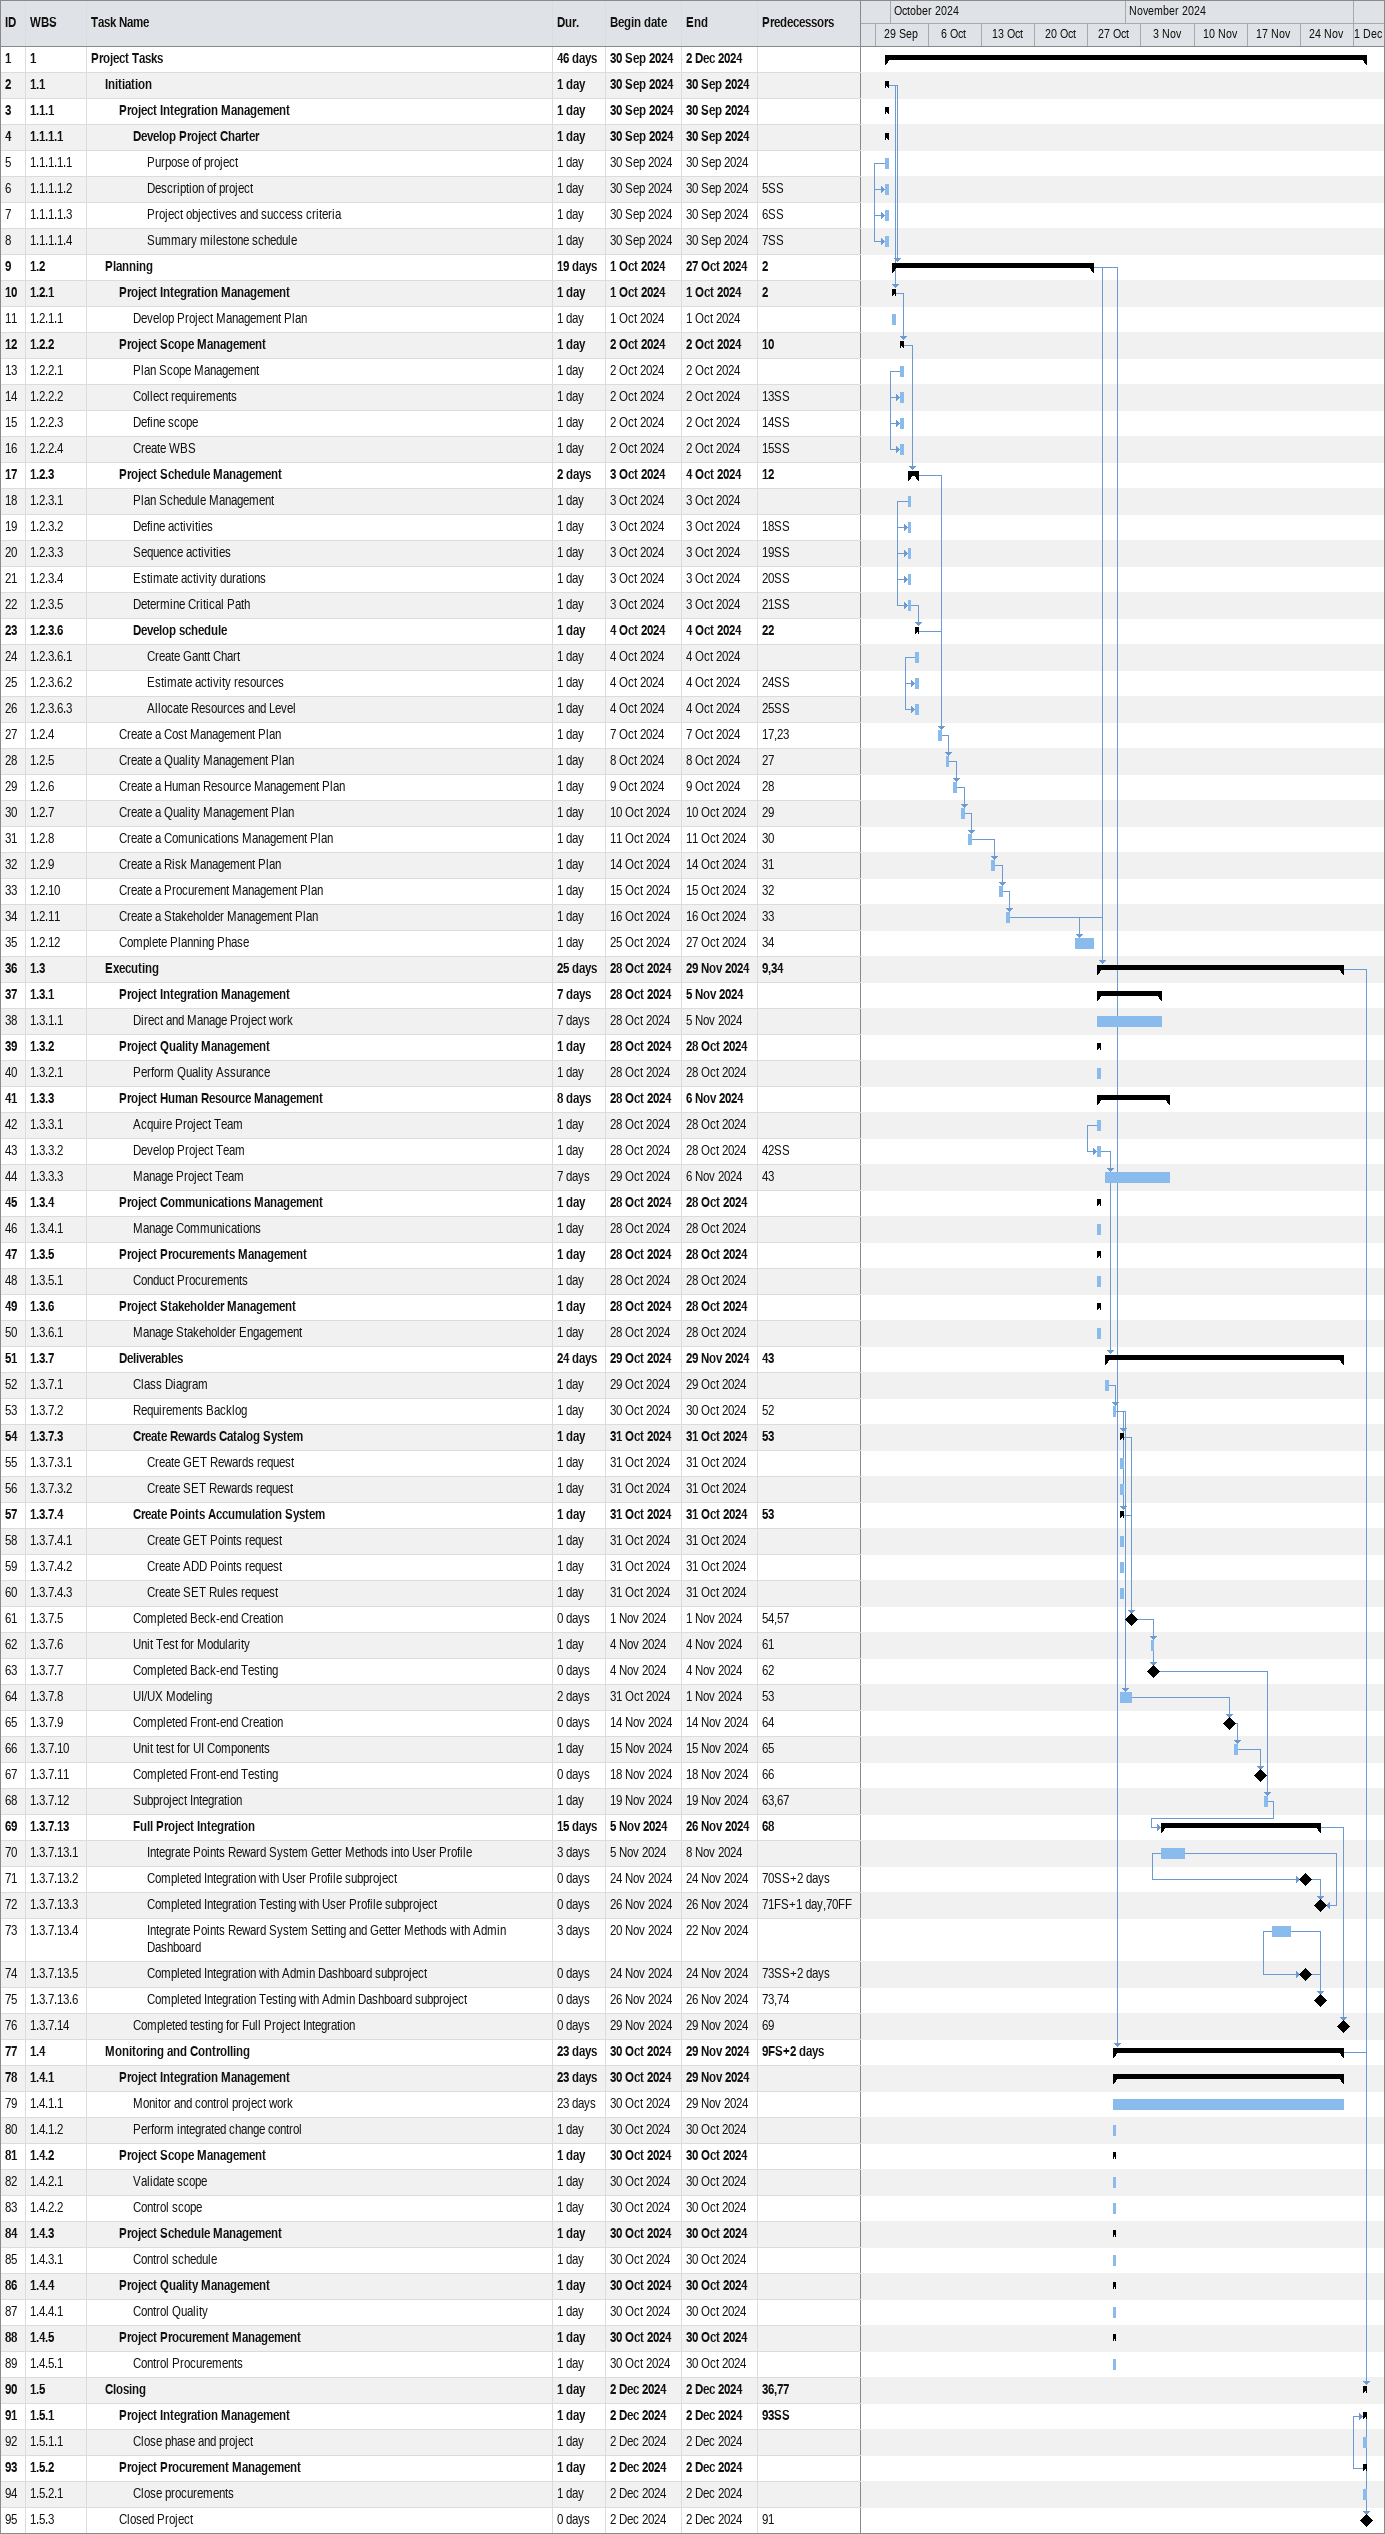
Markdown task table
| ID | WBS | Task | Duration | Start | Finish | Predecessors |
|---|---|---|---|---|---|---|
| 1 | 1 | **Project Tasks** | 46d | 2024-09-30 | 2024-12-02 |  |
| 2 | 1.1 | **Initiation** | 1d | 2024-09-30 | 2024-09-30 |  |
| 3 | 1.1.1 | **Project Integration Management** | 1d | 2024-09-30 | 2024-09-30 |  |
| 4 | 1.1.1.1 | **Develop Project Charter** | 1d | 2024-09-30 | 2024-09-30 |  |
| 5 | 1.1.1.1.1 | Purpose of project | 1d | 2024-09-30 | 2024-09-30 |  |
| 6 | 1.1.1.1.2 | Description of project | 1d | 2024-09-30 | 2024-09-30 | 5SS |
| 7 | 1.1.1.1.3 | Project objectives and success criteria | 1d | 2024-09-30 | 2024-09-30 | 6SS |
| 8 | 1.1.1.1.4 | Summary milestone schedule | 1d | 2024-09-30 | 2024-09-30 | 7SS |
| 9 | 1.2 | **Planning** | 19d | 2024-10-01 | 2024-10-27 | 2 |
| 10 | 1.2.1 | **Project Integration Management** | 1d | 2024-10-01 | 2024-10-01 | 2 |
| 11 | 1.2.1.1 | Develop Project Management Plan | 1d | 2024-10-01 | 2024-10-01 |  |
| 12 | 1.2.2 | **Project Scope Management** | 1d | 2024-10-02 | 2024-10-02 | 10 |
| 13 | 1.2.2.1 | Plan Scope Management | 1d | 2024-10-02 | 2024-10-02 |  |
| 14 | 1.2.2.2 | Collect requirements | 1d | 2024-10-02 | 2024-10-02 | 13SS |
| 15 | 1.2.2.3 | Define scope | 1d | 2024-10-02 | 2024-10-02 | 14SS |
| 16 | 1.2.2.4 | Create WBS | 1d | 2024-10-02 | 2024-10-02 | 15SS |
| 17 | 1.2.3 | **Project Schedule Management** | 2d | 2024-10-03 | 2024-10-04 | 12 |
| 18 | 1.2.3.1 | Plan Schedule Management | 1d | 2024-10-03 | 2024-10-03 |  |
| 19 | 1.2.3.2 | Define activities | 1d | 2024-10-03 | 2024-10-03 | 18SS |
| 20 | 1.2.3.3 | Sequence activities | 1d | 2024-10-03 | 2024-10-03 | 19SS |
| 21 | 1.2.3.4 | Estimate activity durations | 1d | 2024-10-03 | 2024-10-03 | 20SS |
| 22 | 1.2.3.5 | Determine Critical Path | 1d | 2024-10-03 | 2024-10-03 | 21SS |
| 23 | 1.2.3.6 | **Develop schedule** | 1d | 2024-10-04 | 2024-10-04 | 22 |
| 24 | 1.2.3.6.1 | Create Gantt Chart | 1d | 2024-10-04 | 2024-10-04 |  |
| 25 | 1.2.3.6.2 | Estimate activity resources | 1d | 2024-10-04 | 2024-10-04 | 24SS |
| 26 | 1.2.3.6.3 | Allocate Resources and Level | 1d | 2024-10-04 | 2024-10-04 | 25SS |
| 27 | 1.2.4 | Create a Cost Management Plan | 1d | 2024-10-07 | 2024-10-07 | 17, 23 |
| 28 | 1.2.5 | Create a Quality Management Plan | 1d | 2024-10-08 | 2024-10-08 | 27 |
| 29 | 1.2.6 | Create a Human Resource Management Plan | 1d | 2024-10-09 | 2024-10-09 | 28 |
| 30 | 1.2.7 | Create a Quality Management Plan | 1d | 2024-10-10 | 2024-10-10 | 29 |
| 31 | 1.2.8 | Create a Comunications Management Plan | 1d | 2024-10-11 | 2024-10-11 | 30 |
| 32 | 1.2.9 | Create a Risk Management Plan | 1d | 2024-10-14 | 2024-10-14 | 31 |
| 33 | 1.2.10 | Create a Procurement Management Plan | 1d | 2024-10-15 | 2024-10-15 | 32 |
| 34 | 1.2.11 | Create a Stakeholder Management Plan | 1d | 2024-10-16 | 2024-10-16 | 33 |
| 35 | 1.2.12 | Complete Planning Phase | 1d | 2024-10-25 | 2024-10-27 | 34 |
| 36 | 1.3 | **Executing** | 25d | 2024-10-28 | 2024-11-29 | 9, 34 |
| 37 | 1.3.1 | **Project Integration Management** | 7d | 2024-10-28 | 2024-11-05 |  |
| 38 | 1.3.1.1 | Direct and Manage Project work | 7d | 2024-10-28 | 2024-11-05 |  |
| 39 | 1.3.2 | **Project Quality Management** | 1d | 2024-10-28 | 2024-10-28 |  |
| 40 | 1.3.2.1 | Perform Quality Assurance | 1d | 2024-10-28 | 2024-10-28 |  |
| 41 | 1.3.3 | **Project Human Resource Management** | 8d | 2024-10-28 | 2024-11-06 |  |
| 42 | 1.3.3.1 | Acquire Project Team | 1d | 2024-10-28 | 2024-10-28 |  |
| 43 | 1.3.3.2 | Develop Project Team | 1d | 2024-10-28 | 2024-10-28 | 42SS |
| 44 | 1.3.3.3 | Manage Project Team | 7d | 2024-10-29 | 2024-11-06 | 43 |
| 45 | 1.3.4 | **Project Communications Management** | 1d | 2024-10-28 | 2024-10-28 |  |
| 46 | 1.3.4.1 | Manage Communications | 1d | 2024-10-28 | 2024-10-28 |  |
| 47 | 1.3.5 | **Project Procurements Management** | 1d | 2024-10-28 | 2024-10-28 |  |
| 48 | 1.3.5.1 | Conduct Procurements | 1d | 2024-10-28 | 2024-10-28 |  |
| 49 | 1.3.6 | **Project Stakeholder Management** | 1d | 2024-10-28 | 2024-10-28 |  |
| 50 | 1.3.6.1 | Manage Stakeholder Engagement | 1d | 2024-10-28 | 2024-10-28 |  |
| 51 | 1.3.7 | **Deliverables** | 24d | 2024-10-29 | 2024-11-29 | 43 |
| 52 | 1.3.7.1 | Class Diagram | 1d | 2024-10-29 | 2024-10-29 |  |
| 53 | 1.3.7.2 | Requirements Backlog | 1d | 2024-10-30 | 2024-10-30 | 52 |
| 54 | 1.3.7.3 | **Create Rewards Catalog System** | 1d | 2024-10-31 | 2024-10-31 | 53 |
| 55 | 1.3.7.3.1 | Create GET Rewards request | 1d | 2024-10-31 | 2024-10-31 |  |
| 56 | 1.3.7.3.2 | Create SET Rewards request | 1d | 2024-10-31 | 2024-10-31 |  |
| 57 | 1.3.7.4 | **Create Points Accumulation System** | 1d | 2024-10-31 | 2024-10-31 | 53 |
| 58 | 1.3.7.4.1 | Create GET Points request | 1d | 2024-10-31 | 2024-10-31 |  |
| 59 | 1.3.7.4.2 | Create ADD Points request | 1d | 2024-10-31 | 2024-10-31 |  |
| 60 | 1.3.7.4.3 | Create SET Rules request | 1d | 2024-10-31 | 2024-10-31 |  |
| 61 | 1.3.7.5 | Completed Beck-end Creation | 0d | 2024-11-01 | 2024-11-01 | 54, 57 |
| 62 | 1.3.7.6 | Unit Test for Modularity | 1d | 2024-11-04 | 2024-11-04 | 61 |
| 63 | 1.3.7.7 | Completed Back-end Testing | 0d | 2024-11-04 | 2024-11-04 | 62 |
| 64 | 1.3.7.8 | UI/UX Modeling | 2d | 2024-10-31 | 2024-11-01 | 53 |
| 65 | 1.3.7.9 | Completed Front-end Creation | 0d | 2024-11-14 | 2024-11-14 | 64 |
| 66 | 1.3.7.10 | Unit test for UI Components | 1d | 2024-11-15 | 2024-11-15 | 65 |
| 67 | 1.3.7.11 | Completed Front-end Testing | 0d | 2024-11-18 | 2024-11-18 | 66 |
| 68 | 1.3.7.12 | Subproject Integration | 1d | 2024-11-19 | 2024-11-19 | 63, 67 |
| 69 | 1.3.7.13 | **Full Project Integration** | 15d | 2024-11-05 | 2024-11-26 | 68 |
| 70 | 1.3.7.13.1 | Integrate Points Reward System Getter Methods into User Profile | 3d | 2024-11-05 | 2024-11-08 |  |
| 71 | 1.3.7.13.2 | Completed Integration with User Profile subproject | 0d | 2024-11-24 | 2024-11-24 | 70SS+2d |
| 72 | 1.3.7.13.3 | Completed Integration Testing with User Profile subproject | 0d | 2024-11-26 | 2024-11-26 | 71FS+1d, 70FF |
| 73 | 1.3.7.13.4 | Integrate Points Reward System Setting and Getter Methods with Admin Dashboard | 3d | 2024-11-20 | 2024-11-22 |  |
| 74 | 1.3.7.13.5 | Completed Integration with Admin Dashboard subproject | 0d | 2024-11-24 | 2024-11-24 | 73SS+2d |
| 75 | 1.3.7.13.6 | Completed Integration Testing with Admin Dashboard subproject | 0d | 2024-11-26 | 2024-11-26 | 73, 74 |
| 76 | 1.3.7.14 | Completed testing for Full Project Integration | 0d | 2024-11-29 | 2024-11-29 | 69 |
| 77 | 1.4 | **Monitoring and Controlling** | 23d | 2024-10-30 | 2024-11-29 | 9FS+2d |
| 78 | 1.4.1 | **Project Integration Management** | 23d | 2024-10-30 | 2024-11-29 |  |
| 79 | 1.4.1.1 | Monitor and control project work | 23d | 2024-10-30 | 2024-11-29 |  |
| 80 | 1.4.1.2 | Perform integrated change control | 1d | 2024-10-30 | 2024-10-30 |  |
| 81 | 1.4.2 | **Project Scope Management** | 1d | 2024-10-30 | 2024-10-30 |  |
| 82 | 1.4.2.1 | Validate scope | 1d | 2024-10-30 | 2024-10-30 |  |
| 83 | 1.4.2.2 | Control scope | 1d | 2024-10-30 | 2024-10-30 |  |
| 84 | 1.4.3 | **Project Schedule Management** | 1d | 2024-10-30 | 2024-10-30 |  |
| 85 | 1.4.3.1 | Control schedule | 1d | 2024-10-30 | 2024-10-30 |  |
| 86 | 1.4.4 | **Project Quality Management** | 1d | 2024-10-30 | 2024-10-30 |  |
| 87 | 1.4.4.1 | Control Quality | 1d | 2024-10-30 | 2024-10-30 |  |
| 88 | 1.4.5 | **Project Procurement Management** | 1d | 2024-10-30 | 2024-10-30 |  |
| 89 | 1.4.5.1 | Control Procurements | 1d | 2024-10-30 | 2024-10-30 |  |
| 90 | 1.5 | **Closing** | 1d | 2024-12-02 | 2024-12-02 | 36, 77 |
| 91 | 1.5.1 | **Project Integration Management** | 1d | 2024-12-02 | 2024-12-02 | 93SS |
| 92 | 1.5.1.1 | Close phase and project | 1d | 2024-12-02 | 2024-12-02 |  |
| 93 | 1.5.2 | **Project Procurement Management** | 1d | 2024-12-02 | 2024-12-02 |  |
| 94 | 1.5.2.1 | Close procurements | 1d | 2024-12-02 | 2024-12-02 |  |
| 95 | 1.5.3 | Closed Project | 0d | 2024-12-02 | 2024-12-02 | 91 |
